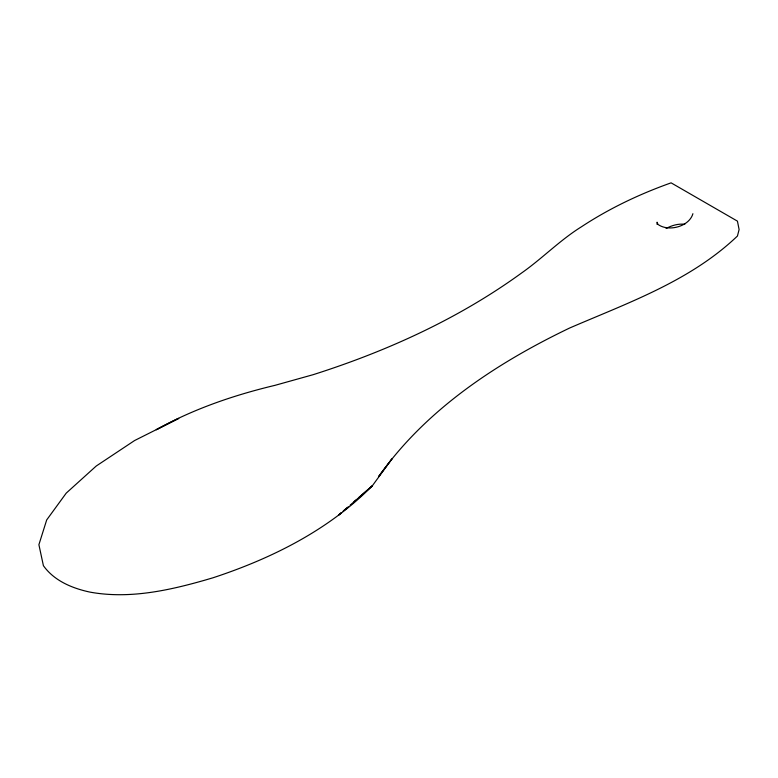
<?xml version="1.0" encoding="UTF-8"?>
<svg xmlns="http://www.w3.org/2000/svg" width="778" height="778" viewBox="0 0 778 778"><rect width="100%" height="100%" fill="white"/><g stroke="black" fill="none" stroke-linecap="round" stroke-linejoin="round"><path stroke-width="1.17" d="M692.906 213.697C689.298 226.602 668.487 232.126 657.984 224.414L657.079 222.197L657.079 224.385M378.497 476.671L391.918 458.932L372.361 485.764L350.071 505.243M378.653 476.622C425.965 409.491 496.568 363.063 569.69 327.995C628.254 302.71 690.31 281.004 737.437 236.026L739.1 229.549L737.437 221.147L671.103 182.849C639.701 193.994 609.369 208.397 581.516 226.738C559.985 240.12 542.285 258.461 521.61 272.99C458.68 318.649 386.948 351.218 313.048 374.714L274.984 385.343C233.77 395.185 193.323 409.014 156.242 429.738L178.755 418.379L134.604 440.533L96.239 466.022L66.247 493.106L46.69 519.937L38.9 544.688L43.403 565.674C54.227 580.913 72.442 588.392 90.151 592.146C128.885 599.167 168.106 590.687 205.363 580.028L212.948 577.801C271.59 558.507 328.598 530.139 372.361 485.764L358.629 497.696M343.069 511.224L346.735 508.044M354.058 501.674L355.886 500.089M343.837 510.601L348.291 506.779M666.094 228.499C671.745 225.426 678.328 223.529 684.786 224.278M341.241 512.819L338.498 515.201L341.172 512.906"/></g></svg>
